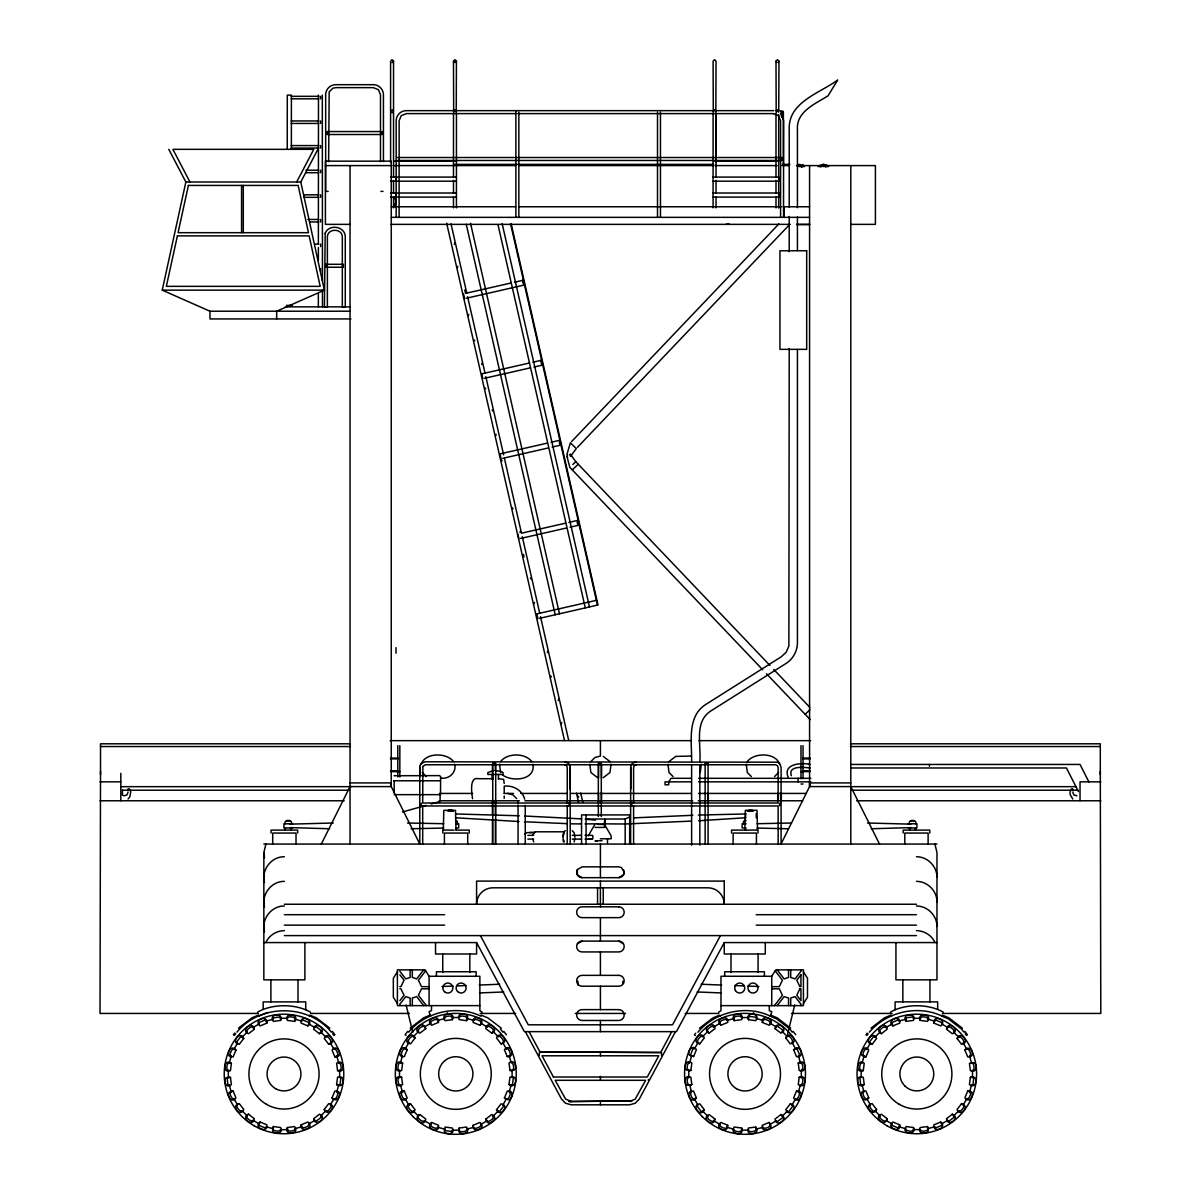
<?xml version="1.0" encoding="UTF-8"?>
<svg xmlns="http://www.w3.org/2000/svg" width="1194" height="1194" viewBox="0 0 1194 1194"><rect width="100%" height="100%" fill="white"/><g stroke="black" fill="none" stroke-linecap="round" stroke-linejoin="round"><path stroke-width="1.5" d="M287.261 148.981L287.291 95.117L291.396 95.117L291.366 148.981M318.35 306.858L318.35 293.858M318.38 260.426L318.38 247.427M318.38 243.71L318.485 95.117M322.455 306.858L322.455 290.142M322.47 280.859L322.305 95.117M781.01 844.054L809.577 786.592L809.577 782.906L850.785 782.906M396.02 653.252L396.05 647.626M622.85 983.169L622.925 981.199M452.153 810.786L448.944 809.98M604.642 820.323L604.462 824.502L597.403 824.203M748.444 1019.691C744.907 1011.139 761.563 1013.109 755.772 1020.646L748.444 1019.691L748.728 1016.288L756.384 1017.288M741.623 1128.017C745.414 1136.733 728.31 1134.464 734.28 1127.046L741.623 1128.017C743.952 1133.464 733.444 1131.987 733.997 1129.285L726.907 1127.27L727.713 1125.285L720.877 1122.45C713.519 1126.927 726.788 1134.121 726.907 1127.27M913.455 1127.524C916.902 1135.972 900.515 1134.016 906.216 1126.569L913.455 1127.524C915.858 1132.897 905.365 1131.464 905.918 1128.778L898.918 1126.778L899.709 1124.823L892.963 1122.017C885.351 1127.569 901.112 1134.121 899.709 1124.823M920.201 1020.407C916.455 1011.781 933.365 1014.034 927.454 1021.363L920.201 1020.407L920.47 1018.303L913.201 1018.303L912.903 1016.945L905.947 1017.855M228.338 1070.331L228.338 1077.6L230.442 1077.331L231.397 1084.585C225.233 1090.48 221.771 1075.958 228.338 1077.6M231.397 1063.361L230.442 1070.6C221.83 1074.421 224.039 1057.496 231.397 1063.361L229.293 1063.063L231.173 1056.048M304.888 942.573L304.888 979.856L263.844 979.856L263.844 852.635L265.889 844.054M294.605 1021.363C300.455 1014.004 283.53 1011.796 287.351 1020.407L294.605 1021.363C298.231 1016.751 287.799 1015.482 287.635 1018.198L280.366 1018.303L280.62 1020.407L273.381 1021.363C267.68 1013.915 284.068 1011.96 280.62 1020.407M336.604 1084.57L337.559 1077.316C346.23 1073.749 343.872 1090.077 336.604 1084.57L339.917 1085.152L340.932 1077.585M338.693 1084.853L336.812 1091.883M339.648 1077.6L339.648 1070.331L337.559 1070.585L336.604 1063.347C343.932 1057.421 346.17 1074.346 337.559 1070.585M402.602 1063.123L401.632 1070.451C392.916 1074.316 395.154 1057.197 402.602 1063.123L400.483 1062.824L402.378 1055.735M444.631 1129.255L444.78 1130.599L451.825 1131.524M499.495 764.19L500.599 772.548M466.958 1018.437C467.6 1016.034 459.078 1014.93 459.481 1017.452L452.123 1017.557L452.392 1019.691L445.063 1020.646C439.079 1013.228 456.183 1010.96 452.392 1019.691M509.002 1084.57L509.957 1077.242C518.733 1073.63 516.36 1090.152 509.002 1084.57L512.36 1085.167L513.375 1077.525M511.122 1084.868L509.211 1091.973M512.092 1077.525L512.092 1070.182L509.957 1070.436L509.002 1063.108C515.226 1057.153 518.733 1071.824 512.092 1070.182M589.791 764.19L590.896 772.548L597.567 777.667M667.939 764.19L669.028 772.548L673.058 776.563M801.025 166.817L800.01 165.309M801.831 166.817L801.846 165.578L800.487 165.742M688.744 1070.182C682.087 1071.824 685.595 1057.153 691.833 1063.108L690.863 1070.436L688.744 1070.182L688.744 1077.525M689.699 1062.824L691.61 1055.735L693.595 1056.541L696.415 1049.705C691.953 1042.332 684.759 1055.6 691.61 1055.735M746.235 764.19L747.34 772.548L751.369 776.563M825.741 166.817L825.755 165.578L824.397 165.742M799.189 1077.257L798.234 1084.585C805.637 1090.57 807.905 1073.466 799.189 1077.257L801.323 1077.525L801.323 1070.182M800.353 1084.868L798.443 1091.973L796.458 1091.167L793.637 1097.987C799.249 1105.689 805.875 1089.749 796.458 1091.167M863.277 1070.585L864.232 1063.347C856.889 1057.421 854.65 1074.346 863.277 1070.585L861.173 1070.331L861.173 1077.6M920.35 1018.183C920.35 1015.721 928.783 1016.855 927.738 1019.154L934.738 1021.139L933.947 1023.109L940.708 1025.9C948.14 1020.183 932.812 1014.049 933.947 1023.109M970.379 1077.331L969.438 1084.585C976.886 1090.286 978.841 1073.884 970.379 1077.331L972.617 1077.481M972.483 1077.6L972.483 1070.331C975.185 1070.869 973.991 1062.302 971.617 1062.929M273.098 1128.658L273.396 1126.569L280.635 1127.524C284.739 1134.987 269.829 1134.584 273.098 1128.658L266.083 1126.778L265.441 1128.031L258.964 1125.345M444.78 1129.166L445.078 1127.046L452.407 1128.017C456.556 1135.569 441.467 1135.166 444.78 1129.166L437.676 1127.27M466.526 1020.646C472.451 1013.213 455.332 1010.975 459.197 1019.676L466.526 1020.646L466.824 1018.527L473.914 1020.422M128.086 792.1L126.922 794.995L123.892 795.786L122.445 795.085L122.445 789.697M532.793 835.352L534.867 831.8L563.598 831.8M563.24 835.815L564.269 832.531M574.807 838.919L574.12 841.86M1073.257 790.577L1072.66 788.816L1071.361 788.906L1070.078 791.92L1070.122 794.547L1072.779 799.01M781.548 112.684L780.742 110.758M780.533 111.564L782.951 111.087L782.473 113.49M273.396 1126.569C269.665 1131.166 280.262 1132.449 280.351 1129.733L287.635 1129.614L287.366 1127.524L294.62 1126.569C300.53 1133.897 283.62 1136.136 287.366 1127.524M302.231 1019.915L301.948 1021.049L294.888 1019.258M437.646 1127.375C437.392 1129.912 429.422 1126.643 430.676 1124.479M473.958 1020.333C474.764 1017.691 484.779 1021.721 479.928 1025.243L473.093 1022.407C471.869 1013.005 487.212 1019.572 479.928 1025.243M350.036 311.216L209.965 311.216L162.25 290.142L185.861 182.01L168.787 149.34M236.487 1042.392L237.531 1042.929M503.823 1105.823L502.793 1105.241L506.375 1098.808L504.405 1097.973L507.241 1091.152C515.614 1089.092 511.316 1103.569 506.375 1098.808M869.381 1042.332L870.277 1043.019M787.607 1034.123L794.726 1004.975M390.602 162.503L390.587 61.178L392.065 59.7L393.542 61.178L393.542 176.727M393.542 61.178L392.065 62.655M390.781 111.997L390.781 110.52L392.796 109.967L393.348 111.997L392.065 112.729M453.675 111.997L453.481 61.178L454.959 59.7L456.436 61.178L456.242 111.997M456.436 61.178L455.705 62.461M310.44 1012.154C295.769 1003.602 272.217 1003.602 257.546 1012.154M567.643 454.765L566.941 456.406L569.851 467.347L762.682 669.759M713.296 111.997L713.087 61.178L714.564 59.7L716.042 61.178L715.848 111.997M482.137 1012.154L479.869 1010.646L479.869 976.274L429.094 976.274L425.034 969.871L397.408 969.871L397.408 1005.632L479.869 1005.632M776.19 111.997L775.996 61.178L777.473 59.7L778.951 61.178L778.742 111.997M778.951 61.178L778.204 62.461M577.374 869.56L577.374 874.978L582.06 877.68L618.761 877.68L623.447 874.978L624.178 872.262L621.462 867.575L618.761 866.844L582.06 866.844L577.374 869.56A5.418 5.418 0 0 0 582.06 877.68M943.275 1012.154C928.604 1003.602 905.052 1003.602 890.381 1012.154M227.084 1077.63L227.905 1084.928L229.188 1084.868M859.889 1077.585L860.725 1084.853L862.038 1085.003M566.941 454.347L570.374 442.855L576.314 448.526L570.493 456.406L570.493 454.347L569.777 454.765M454.332 244.412L454.75 243.039M457.421 267.68L457.839 266.307M465.272 292.426L464.72 290.008M468.361 315.709L468.779 314.335M481.675 364.454L482.107 363.08M495.704 435.75L496.137 434.377M519.972 532.524L520.39 531.151M523.479 554.434L524.032 556.852M534.002 603.821L534.419 602.448M547.315 652.581L547.747 651.208M558.255 700.594L558.688 699.221M561.344 723.877L561.777 722.504M756.429 1017.303L756.056 1018.422L763.145 1020.422L762.339 1022.407L769.175 1025.243C776.861 1019.631 760.936 1013.005 762.339 1022.407M727.713 1125.285C728.653 1131.196 718.728 1126.972 720.027 1124.539M265.889 942.573C268.919 935.335 276.635 930.768 284.366 930.604M235.934 1050.108L233.128 1056.854C223.83 1058.317 230.338 1042.541 235.934 1050.108L233.979 1049.272L237.606 1042.989M258.74 1125.106L259.158 1124.032M309.365 1016.213L309.813 1015.124L316.395 1017.855L329.813 1028.153M307.858 1025.9C315.112 1020.318 299.858 1013.781 301.097 1023.094L307.858 1025.9L309.246 1022.81M421.183 764.19C425.258 752.28 446.735 752.459 453.496 761.548M332.066 1097.823L334.857 1091.062C344.156 1089.853 337.663 1105.032 332.066 1097.823C335.544 1102.614 339.529 1092.719 336.917 1091.913M334.007 1098.644L330.38 1104.943C332.962 1106.345 326.35 1115.002 324.246 1109.45L328.693 1103.644C337.992 1104.883 327.783 1117.853 324.246 1109.45M407.184 1049.72L404.348 1056.556C394.945 1058.018 401.527 1042.078 407.184 1049.72L405.214 1048.884L408.885 1042.526M700.236 772.548L701.326 764.19M763.07 1020.273C763.712 1017.87 771.652 1021.183 770.026 1023.168M864.008 1056.048C857.247 1055.929 864.352 1042.81 868.769 1050.093L865.978 1056.839L864.008 1056.048L862.128 1063.063C859.665 1061.854 858.59 1070.436 861.053 1070.451M934.663 1020.989L935.454 1019.93L941.947 1022.616M898.992 1126.927L898.201 1128.002L891.724 1125.315M967.692 1091.077L964.886 1097.838C970.438 1105.45 976.99 1089.689 967.692 1091.077L969.647 1091.883L971.528 1084.853L972.931 1084.928L973.737 1077.63M966.841 1098.644L963.215 1104.943L961.528 1103.659L957.081 1109.465C959.454 1117.644 969.722 1106.808 963.215 1104.943M260.143 1122.032C252.576 1127.614 268.351 1134.136 266.889 1124.823L260.143 1122.032L259.307 1123.972L253.024 1120.345M431.676 1122.464C424.019 1128.121 439.974 1134.703 438.497 1125.285L431.676 1122.464L430.84 1124.435L424.467 1120.763M321.305 844.054L350.036 786.592L391.244 786.592L419.81 844.054L419.736 767.175M693.102 1048.451L690.386 1055.377L693.595 1056.541M252.949 1120.435C251.516 1122.748 242.979 1116.33 248.516 1114.211L254.307 1118.674C253.068 1127.972 240.098 1117.763 248.516 1114.211M315.037 1027.497L315.604 1026.467M424.407 1120.853C422.945 1123.181 414.318 1116.703 419.915 1114.554L425.78 1119.062C424.527 1128.464 411.408 1118.136 419.915 1114.554M487.197 1026.855C488.644 1024.512 497.286 1030.989 491.689 1033.138L485.824 1028.631C486.839 1019.169 500.54 1029.661 491.689 1033.138M296.679 182.01L313.753 149.34L172.891 149.34L189.965 182.01M276.68 318.932L276.68 311.216L324.395 290.142L300.784 182.01L317.858 149.34M720.43 935.603L672.565 1024.81L528.255 1024.81L480.391 935.603M660.685 1052.511L540.136 1051.929L660.685 1052.511L671.744 1031.646M675.476 1031.646L639.327 1099.017L635.283 1103.226L629.656 1104.808L571.165 1104.808L565.538 1103.226L561.493 1099.017L525.345 1031.646M936.977 942.573L724.251 942.573L676.446 1031.646L524.375 1031.646L476.585 942.573L263.844 942.573M321.693 1116.793L320.843 1115.972M954.454 1116.838L952.319 1114.211L946.514 1118.674C947.514 1128.031 961.066 1117.659 952.319 1114.211M588.314 835.77L594.702 824.77M397.408 971.841L393.333 978.244L393.333 997.259L397.408 1003.661M771.727 1005.632L771.727 976.274L775.801 969.871L803.428 969.871L803.428 1005.632L720.967 1005.632M803.428 1003.661L807.487 997.259L807.487 978.244L803.428 971.841M942.185 1022.87L941.559 1023.84L947.797 1027.571L946.529 1029.273L952.334 1033.72C961.11 1030.332 947.588 1019.93 946.529 1029.273M236.576 1042.049L240.845 1036.482L242.069 1037.004M503.749 1106.122L499.435 1111.763L498.211 1111.226L496.51 1109.733L501.017 1103.868C510.42 1105.122 500.092 1118.241 496.51 1109.733M869.456 1041.989L873.739 1036.422L874.814 1037.108M420.109 765.279L421.348 763.429L425.109 761.802L777.622 762.19L779.473 763.429L781.1 767.175L781.1 844.054M631.014 765.279L632.253 763.429L636.014 761.802M775.07 1028.646C776.324 1019.497 789.682 1029.497 780.936 1033.153L775.07 1028.646L776.309 1026.765M714.997 1119.047C713.922 1128.509 700.236 1117.987 709.132 1114.554L714.997 1119.047L713.699 1120.763L720.057 1124.435M887.127 1118.659C885.888 1127.703 872.665 1117.808 881.336 1114.211L887.127 1118.659C886.515 1124.554 878.112 1117.972 879.978 1115.972M801.995 166.608L803.562 166.608M826.158 166.578L827.726 166.578M234.711 1033.094L233.442 1034.735L234.367 1035.452L235.636 1033.795M236.905 1032.153C259.949 1003.617 308.336 1003.721 331.41 1032.153M243.74 1038.481L239.293 1044.272C229.92 1043.272 240.292 1029.721 243.74 1038.481L242.069 1037.168L247.203 1032.034M500.599 761.548C507.435 752.772 524.957 752.772 531.793 761.548M320.947 1032.034L321.47 1030.81L315.903 1026.541M590.896 761.548L594.91 757.518L600.418 756.041L600.418 740.653M325.917 1110.748L320.783 1115.883M407.661 1031.437L405.139 1034.735L406.064 1035.452M408.587 1032.153C425.631 1011.736 457.003 1004.452 481.048 1016.213L481.331 1015.184L487.913 1017.915L501.331 1028.213M415.079 1037.959L410.587 1043.825C401.109 1042.81 411.602 1029.109 415.079 1037.959L413.393 1036.646L418.587 1031.452M669.028 761.548L675.714 756.414L690.714 756.041M747.34 761.548C754.101 752.459 775.563 752.28 779.637 764.19M498.197 1111.062L493.003 1116.256M778.548 772.548L774.518 776.563M695.714 1033.153L694.445 1034.795L695.371 1035.511M697.908 1032.213C714.997 1011.781 746.399 1004.423 770.503 1016.213L771.727 1011.646L769.324 1010.646L769.324 1005.632M702.624 1036.646L707.818 1031.452L709.132 1033.138L715.012 1028.631C714.818 1020.019 701.953 1027.915 707.818 1031.452M699.818 1043.81L704.326 1037.944C700.893 1029.064 690.371 1042.735 699.818 1043.81L698.117 1042.526L694.445 1048.884L693.356 1048.213M713.743 1120.927C712.49 1123.091 705.684 1117.823 707.758 1116.33M790.234 1103.883L785.727 1109.748C789.368 1118.509 799.368 1105.137 790.234 1103.883L793.025 1105.838L788.607 1111.823M787.428 1111.062L782.234 1116.256L780.921 1114.554L775.055 1119.062C776.07 1128.539 789.771 1118.047 780.921 1114.554M791.935 1105.181L795.607 1098.808C797.696 1100.644 800.995 1092.54 798.607 1091.883M867.232 1033.094L865.963 1034.735L866.889 1035.452L868.157 1033.795M869.411 1032.153C886.545 1011.721 918.067 1004.467 942.2 1016.213M874.904 1037.168L880.038 1032.034L881.351 1033.706L887.142 1029.258C886.963 1020.736 874.247 1028.541 880.038 1032.034M872.127 1044.257L876.59 1038.467C873.187 1029.676 862.784 1043.198 872.127 1044.257L870.441 1042.989L866.814 1049.272C864.307 1047.75 860.113 1057.809 865.978 1056.839M947.767 1027.407C949.006 1025.273 955.737 1030.482 953.678 1031.959M958.752 1110.748L953.618 1115.883M399.871 1000.662L404.035 995.274L400.915 988.826L399.871 988.826M423.661 969.871L416.691 978.901L412.303 977.453L412.303 969.871M425.646 970.841L418.407 980.214L421.512 986.662L429.094 986.662M774.428 1005.632L782.428 995.274L779.309 988.826L771.727 988.826M777.175 1005.632L784.145 996.602L788.533 998.05L788.533 1005.632M524.584 834.397L526.867 832.621L535.106 832.487M319.485 1033.706C328.231 1030.273 314.679 1019.885 313.679 1029.258L319.485 1033.706L320.783 1032.034L325.917 1037.168C327.44 1034.885 332.663 1041.795 330.544 1043.019M752.757 1013.825L753.578 1012.781M128.042 799.01L129.758 797.01L130.758 791.92L129.474 788.906L128.161 788.816L127.564 790.577M241.979 1110.823C239.994 1112.674 233.412 1104.271 239.307 1103.659L243.755 1109.465C240.143 1118.121 230.263 1104.898 239.307 1103.659M413.318 1111.121C411.826 1113.196 406.557 1106.39 408.721 1105.137M498.286 1036.571C500.301 1034.691 506.957 1043.198 501.002 1043.81L496.495 1037.944C500.137 1029.183 510.137 1042.556 501.002 1043.81M258.665 1022.84L259.277 1023.84L253.024 1027.571L254.292 1029.273L248.501 1033.72C239.71 1030.332 253.232 1019.93 254.292 1029.273M891.575 1022.81L891.978 1023.9M942.081 1125.106L940.693 1122.032L933.932 1124.823C932.723 1134.136 947.902 1127.629 940.693 1122.032M571.508 441.676L778.846 223.95M577.448 447.332L789.906 224.233M454.227 109.967L453.481 111.251L454.227 111.251M782.637 160.28L782.637 157.712M577.374 943.797L582.06 941.096L618.761 941.096L623.447 943.797M572.822 464.511L575.792 461.675L570.493 454.347M572.284 469.899L578.224 464.242M805.144 714.325L809.89 709.788M747.295 811.233L753.339 810.965M782.294 1031.362L782.995 1030.258L777.01 1025.855M321.544 1117.062L315.977 1121.33L314.932 1120.509L313.694 1118.659L319.499 1114.211C328.156 1117.808 314.932 1127.703 313.694 1118.659M954.304 1117.106L948.737 1121.375M785.742 1037.959C789.324 1029.452 799.637 1042.571 790.234 1043.825L785.742 1037.959C787.876 1032.362 794.368 1040.989 792.025 1042.452L795.607 1048.884L793.637 1049.72L796.473 1056.556C804.846 1058.6 800.547 1044.138 795.607 1048.884M704.311 1109.733C700.833 1118.584 690.341 1104.883 699.818 1103.868L704.311 1109.733L702.624 1111.062L707.818 1116.256M876.575 1109.45C873.038 1117.853 862.829 1104.883 872.127 1103.644L876.575 1109.45C874.456 1114.972 868.053 1106.45 870.366 1105.002M957.081 1038.481C960.528 1029.721 970.901 1043.272 961.528 1044.272L957.081 1038.481L958.752 1037.168L953.618 1032.034M447.526 810.95L453.511 811.219M799.517 166.563L799.249 165.593L798.995 166.563M819.218 166.518L820.487 166.518M823.681 166.548L823.412 165.563L823.159 166.548M238.501 1028.153L251.919 1017.855L258.501 1015.124L258.949 1016.213M410.184 1028.153L423.601 1017.855L430.183 1015.124L430.631 1016.213M424.467 1026.944C422.572 1020.363 411.617 1030.735 419.9 1033.153L425.765 1028.646L424.467 1026.944L430.84 1023.258M314.962 1120.345L308.679 1123.972C310.485 1126.046 302.47 1129.3 301.828 1126.927M485.839 1119.047L491.704 1114.554C500.584 1117.987 486.913 1128.509 485.839 1119.047L487.122 1120.763L480.764 1124.435M699.505 1028.213L712.922 1017.915L719.504 1015.184L719.952 1016.273M713.699 1026.944L720.057 1023.258L720.892 1025.243L727.728 1022.407C729.206 1012.99 713.251 1019.586 720.892 1025.243M701.714 1111.927L702.624 1111.226M871.008 1028.153L884.441 1017.855L891.008 1015.124L891.47 1016.213M885.858 1027.571L892.142 1023.945L892.978 1025.9L899.724 1023.094C901.186 1013.796 885.411 1020.303 892.978 1025.9M776.354 1120.763L769.996 1124.435L769.16 1122.464L762.324 1125.285C760.279 1133.658 774.742 1129.36 769.996 1124.435M958.767 1037.004C960.498 1035.273 965.662 1042.034 963.304 1042.929M947.797 1120.345L941.514 1123.972M328.693 1044.257C338.036 1043.198 327.634 1029.676 324.246 1038.467L328.693 1044.257L330.38 1042.989L334.007 1049.272M410.602 1103.883C401.139 1104.957 411.661 1118.644 415.094 1109.748L410.602 1103.883L408.885 1105.181L405.214 1098.808M334.111 1049.242C336.066 1047.631 339.35 1055.481 336.962 1056.123M405.109 1098.853C403.139 1100.48 399.826 1092.54 402.229 1091.883M506.48 1048.839C508.913 1047.556 513.151 1057.481 507.241 1056.541L504.405 1049.705C510.196 1042.183 516.39 1057.69 507.241 1056.541M905.679 1018.019L905.783 1019.169M788.339 1111.972L787.518 1111.121M696.997 1105.823L698.027 1105.241L694.445 1098.808L696.415 1097.973L693.58 1091.152C684.177 1089.674 690.759 1105.629 696.415 1097.973M258.889 1022.616L265.367 1019.93L266.158 1020.989L266.874 1023.109L260.128 1025.9C252.695 1020.183 268.023 1014.049 266.874 1023.109M891.799 1022.586L898.276 1019.9L898.873 1021.049L905.933 1019.258L906.231 1021.363L913.47 1020.407C917.29 1011.796 900.366 1014.004 906.231 1021.363M941.872 1125.345L935.38 1128.031M793.637 1049.72L796.756 1048.317M964.901 1050.108C970.498 1042.899 976.99 1058.063 967.692 1056.854L964.901 1050.108C968.379 1045.317 972.364 1055.212 969.752 1056.003M868.769 1097.823C863.172 1105.375 856.665 1089.615 865.963 1091.062L868.769 1097.823L866.814 1098.644L870.441 1104.943M586.06 819.024L625.178 819.024L629.671 816.89M603.268 777.667L609.94 772.548L611.044 764.19M258.62 1016.198L267.531 1012.512M266.083 1021.139L273.098 1019.258L272.725 1018.049M438.482 1022.407L431.661 1025.243C423.96 1019.631 439.899 1013.005 438.482 1022.407L437.676 1020.422L444.78 1018.527C443.541 1016.034 452.227 1014.96 452.242 1017.437M301.112 1124.823L307.873 1122.017C315.485 1127.569 299.724 1134.121 301.112 1124.823L301.903 1126.778L294.888 1128.658C296.112 1131.121 287.515 1132.196 287.515 1129.748M473.108 1125.285L479.943 1122.45C487.465 1128.24 471.958 1134.449 473.108 1125.285C472.167 1131.196 482.092 1126.972 480.809 1124.539M726.907 1020.422L734.011 1018.527L734.295 1020.646L741.638 1019.676C745.25 1010.915 728.728 1013.288 734.295 1020.646M473.914 1127.27L466.824 1129.166C467.66 1132.031 456.735 1133.494 459.212 1128.017L466.541 1127.046C472.302 1134.584 455.72 1136.554 459.212 1128.017M694.386 1098.973C692.236 1100.226 688.968 1092.256 691.505 1092.003L689.699 1084.868L691.819 1084.57L690.863 1077.242C683.296 1073.093 683.714 1088.182 689.699 1084.868M763.145 1127.27L756.041 1129.166L755.757 1127.046L748.414 1128.017C744.563 1136.733 761.682 1134.494 755.757 1127.046M866.769 1098.808C864.62 1100.032 861.396 1092.167 863.904 1091.913L862.128 1084.853L864.232 1084.57L863.277 1077.316C854.665 1073.51 856.874 1090.42 864.232 1084.57M934.738 1126.778L927.723 1128.658L927.439 1126.569L920.186 1127.524C916.082 1134.987 931.007 1134.584 927.723 1128.658M231.173 1091.883L233.143 1091.077L235.934 1097.838C231.517 1105.122 224.412 1092.003 231.173 1091.883L229.293 1084.853M334.857 1056.839C344.156 1058.242 337.603 1042.481 332.051 1050.093L334.857 1056.839L336.812 1056.048L338.693 1063.063M404.363 1091.167C394.96 1089.749 401.572 1105.689 407.184 1097.987L404.363 1091.167L402.378 1091.973L400.483 1084.868M233.143 1091.077C227.293 1090.152 231.472 1099.972 233.875 1098.689L237.606 1104.943M338.798 1063.048C341.111 1062.003 342.245 1070.436 339.783 1070.451M400.363 1084.883C398.035 1085.943 396.886 1077.406 399.378 1077.406M565.389 830.681L564.046 831.561L562.792 835.531L563.478 841.86M454.227 110.923L454.227 111.699M455.705 111.699L455.705 110.923M776.727 110.923L776.727 111.699M778.204 111.699L778.204 110.923M452.123 1131.434L452.108 1130.24L459.466 1130.136M402.512 811.965L425.87 805.443M431.198 803.95L440.093 801.458L440.093 794.652M394.05 775.742L439.571 775.607L440.631 776.667L440.496 794.652L394.184 794.652M776.951 1121.897L782.936 1117.48L782.398 1116.256M948.394 1121.464L947.872 1120.435M465.6 293.351L510.868 283.038M514.569 282.202L523.032 280.277L524.121 285.067L466.257 298.261M529.091 363.08L481.749 373.871L482.854 378.662M532.793 362.245L541.255 360.304L542.36 365.11L533.897 367.036M484.495 378.289L530.196 367.886M547.33 443.123L499.987 453.899L501.077 458.705M551.031 442.273L559.493 440.347L560.583 445.153L552.121 447.078M502.719 458.332L548.419 447.929M522.077 533.061L565.165 523.256M568.866 522.405L577.329 520.48L578.418 525.285L569.956 527.211M520.554 538.464L566.254 528.047M596.358 600.328L536.852 613.895L537.957 618.701M539.598 618.328L598 604.985L511.122 223.621M273.023 1017.87L279.993 1016.945L280.486 1018.183M636.298 764.757L634.387 765.548L633.596 767.473L633.596 803.01M798.234 1063.123C805.666 1057.197 807.905 1074.316 799.189 1070.451L798.234 1063.123L800.353 1062.824L798.443 1055.735L799.711 1055.093L796.98 1048.526M691.819 1084.57C687.177 1088.346 685.878 1077.63 688.625 1077.54M971.528 1063.063C977.453 1059.794 977.856 1074.704 970.394 1070.6L969.438 1063.361L971.528 1063.063L969.647 1056.048M802.338 165.384L803.234 165.384L802.338 165.384A1.925 1.925 0 0 1 800.473 164.891A1.731 1.731 0 0 0 797.577 166.563M629.432 1101.525L635.238 1099.077L645.641 1080.301L555.18 1080.301L565.598 1099.077L571.389 1101.525M284.366 856.74C271.366 856.501 260.949 870.068 264.546 882.575M284.366 881.366C271.366 881.112 260.949 894.694 264.546 907.201M284.366 905.992C271.366 905.739 260.949 919.32 264.546 931.813M800.443 1062.69C802.846 1062.048 803.95 1070.57 801.428 1070.167M401.632 1077.257C392.916 1073.466 395.184 1090.57 402.602 1084.585L401.632 1077.257L399.512 1077.525L399.512 1070.182C396.781 1070.719 397.99 1062.048 400.378 1062.69M745.937 817.726L698.565 820.785M228.218 1077.481L230.442 1077.331M509.957 1070.436C515.435 1072.884 513.913 1062.197 511.226 1062.809L509.211 1055.735M228.233 1070.317C225.741 1070.719 226.83 1062.287 229.203 1062.929M290.023 824.144L333.275 823.009M443.795 828.054L411.184 828.755M757.041 823.711L791.503 823.009M910.798 827.606L871.262 828.755M634.178 817.845L692.818 815.293M698.311 815.054L745.16 813.98M603.134 824.173L605.015 824.099L604.836 819.92M691.236 821.114L625.268 823.994L604.149 823.86M441.974 986.498L453.153 986.065M456.869 985.916L466.182 985.557M479.212 985.05L499.704 984.244M479.525 992.93L503.734 991.975M455.615 813.965L519.256 815.786M581.538 823.935L570.851 823.815M585.015 823.905L597.239 823.83M291.261 96.326L318.783 96.326M291.261 98.818L318.783 98.818M773.757 110.654L406.02 110.654C400.721 110.758 396.274 115.206 396.169 120.504L396.169 217.353M455.705 111.251L455.705 109.967M713.311 111.251L714.564 109.773L715.863 111.251M776.742 111.251L776.19 110.52L777.473 109.773L778.742 110.52L778.219 111.251M515.883 113.609L406.303 113.609L401.184 115.669L399.124 120.788L399.124 217.353M517.748 113.609L773.473 113.609M291.261 120.952L318.783 120.952M291.261 123.445L318.783 123.445M327.141 131.549L381.961 131.549M327.141 134.504L381.961 134.504M291.261 145.578L318.783 145.578M291.261 148.071L318.783 148.071M397.647 157.518L782.13 157.518M397.647 160.474L782.13 160.474M394.244 161.16L456.451 161.16M714.922 161.16L777.13 161.16M454.75 164.384L713.594 164.384M782.503 164.384L789.95 164.384M325.41 165.593L391.274 165.593M393.11 165.593L515.808 165.593M519.435 165.593L713.027 165.593M714.922 165.593L777.13 165.593M781.906 165.593L789.353 165.593M796.562 165.593L875.411 165.593L875.411 224.368L850.785 224.368M305.933 170.205L318.783 170.205M305.933 172.697L318.783 172.697M390.587 177.085L456.451 177.085M713.087 177.085L778.951 177.085L778.951 181.19L713.087 181.19M390.587 181.19L456.451 181.19M185.861 182.01L300.784 182.01M328.186 191.383L325.663 191.383L325.663 94.535C325.768 89.237 330.216 84.789 335.499 84.684L373.588 84.684C378.886 84.789 383.334 89.237 383.438 94.535L383.438 161.593M380.916 191.383L383.005 191.383M390.587 193.01L456.451 193.01M713.087 193.01L778.951 193.01L778.951 197.114L713.087 197.114M304.097 194.831L318.783 194.831M304.097 197.323L318.783 197.323M390.587 197.114L456.451 197.114M391.244 206.771L515.659 206.771M519.375 206.771L781.219 206.771M783.07 206.771L809.577 206.771M391.244 217.353L809.577 217.353M307.768 219.457L318.783 219.457M309.604 221.95L318.783 221.95M350.036 224.368L325.41 224.368L325.41 161.16L391.274 161.16L391.244 786.592M390.99 224.368L789.831 224.368M796.562 224.368L809.831 224.368M796.652 224.562L808.935 224.562M315.112 244.083L318.783 244.083M325.887 264.292L343.379 264.292M325.887 267.247L343.379 267.247M162.25 290.142L324.395 290.142M286.5 305.395L292.53 305.395M285.232 306.858L350.036 306.858M350.932 318.932L209.965 318.932L209.965 311.216M390.199 740.653L691.58 740.653M699.012 740.653L810.636 740.653M350.439 743.802L100.52 743.802L100.52 774.667M850.397 743.802L1100.301 743.802L1100.301 774.667M100.52 746.534L350.439 746.534M850.397 746.534L1100.301 746.534M390.557 758.1L397.99 758.1M802.846 758.1L810.278 758.1M390.557 758.877L397.99 758.877M802.846 758.877L810.278 758.877M492.943 763.369L495.495 763.369M598.537 763.369L601.089 763.369M705.326 763.369L707.878 763.369M810.323 764.444C801.771 762.354 782.1 763.638 788.294 777.503M851.262 764.444L1080.033 764.444L1088.853 781.846M810.323 767.981C805.01 767.444 787.592 765.011 791.353 775.742M851.262 767.981L1066.466 767.981L1078.436 791.577M493.674 770.563L487.809 772.548L487.809 774.458L493.913 774.458M494.913 770.563L501.301 771.563L503.047 772.548L503.047 774.458L494.644 774.458M390.587 770.846L397.99 770.846M802.831 770.846L810.233 770.846M100.52 771.264L100.027 1013.437L258.441 1013.437M1100.301 771.264L1100.793 1013.437L942.394 1013.437M390.587 771.637L399.841 771.637M800.98 771.637L810.233 771.637M440.496 778.04C448.481 779.757 456.989 772.503 454.586 764.19M691.311 778.309L671.058 778.309L668.715 781.846L668.715 784.801L665.058 784.801L665.058 781.846L691.102 781.846M698.669 778.309L810.845 778.324M493.376 778.712L478.51 778.712C469.257 776.279 471.645 792.786 472.54 798.711M498.465 778.712L503.614 779.369L504.211 783.473M393.781 780.772L440.093 780.772M100.027 781.846L120.803 781.846M698.55 781.846L810.845 781.846M1100.793 781.846L1080.033 781.846L1080.033 800.771M350.036 782.906L391.244 782.906M800.98 784.01L803.04 784.01M809.577 786.592L850.785 786.592L879.515 844.054M120.803 786.667L351.215 786.667M851.486 786.667L1076.316 786.667M122.654 790.219L349.349 790.219M851.486 790.219L1078.167 790.219M439.377 793.428L472.69 793.428M504.166 793.428L513.42 793.428M520.823 793.428L567.09 793.428M570.792 793.428L598.567 793.428M600.418 793.428L691.117 793.428M698.52 793.428L805.875 793.428M100.027 800.771L344.171 800.771M439.213 800.771L519.345 800.771M524.942 800.771L692.669 800.771M698.251 800.771L802.622 800.771M856.665 800.771L1100.793 800.771M745.937 813.547L745.325 817.726M756.25 813.547L756.25 817.726M595.612 820.099L585.224 819.218M744.847 820.293L745.772 820.293M455.63 820.95L457.377 821.323L457.377 823.785M745.772 820.95L743.459 821.323L743.459 823.785M407.467 823.009L443.795 823.711M867.545 823.009L910.798 824.144M292.62 823.785L283.918 823.785L283.918 827.964L292.62 827.964M455.854 823.785L458.69 823.785L458.69 827.964L456.138 827.964M746.175 823.785L742.146 823.785L742.146 827.964L746.175 827.964M908.216 823.785L916.902 823.785L916.902 827.964L908.216 827.964M597.642 824.293L604.701 824.293L604.612 827.412L604.776 819.308M595.119 827.412L604.761 827.412M329.574 828.755L290.023 827.606M787.786 828.755L757.041 828.054M454.078 830.099L442.84 830.099L442.84 833.054M456.138 830.099L469.272 830.099L469.272 833.054M746.146 830.099L731.549 830.099L731.549 833.054M746.757 830.099L757.981 830.099L757.981 833.054M527.867 835.352L533.599 835.352M572.254 835.352L581.374 835.352M585.015 835.352L592.314 835.352M592.836 835.651L592.836 838.8M588.314 838.8L592.03 838.8M600.313 838.8L611.104 838.8L611.104 835.77L604.776 824.875M527.867 839.098L533.599 839.098M572.254 839.098L581.374 839.098M585.015 839.098L592.314 839.098M595.269 840.74L602.089 840.74M595.373 840.979L597.149 840.979M263.844 844.054L936.977 844.054M284.366 904.246L916.455 904.246M284.366 914.694L444.631 914.694M756.19 914.694L916.455 914.694M284.366 925.141L444.631 925.141M756.19 925.141L916.455 925.141M284.366 935.603L916.455 935.603M771.727 976.274L720.967 976.274L720.967 1010.646L718.684 1012.154M399.871 986.662L400.915 986.662L404.035 980.214L399.871 974.841M771.727 986.662L779.309 986.662L782.428 980.214L775.175 970.841M429.094 988.826L421.512 988.826L418.407 995.274L426.392 1005.632M310.619 1013.437L409.393 1013.437M480.212 1013.437L515.614 1013.437M575.254 1013.437L625.566 1013.437M685.207 1013.437L718.758 1013.437M791.443 1013.437L892.067 1013.437M553.538 1077.018L647.282 1077.018L658.789 1055.794L542.031 1055.794L553.419 1077.018M1076.928 795.786L1073.913 794.995L1072.749 792.1M935.021 1128.017L934.783 1126.882M701.132 984.244L721.609 985.05M734.638 985.557L743.952 985.916M747.683 986.065L758.847 986.498M697.102 991.975L721.295 992.93M524.808 816.039L581.747 818.89M519.002 821.532L455.451 817.771M524.554 821.77L567.15 823.651M690.863 1070.436C685.386 1072.884 686.908 1062.197 689.595 1062.809M507.45 793.368L512.853 794.786L516.644 798.577M916.455 856.74C927.439 856.665 937.051 866.277 936.977 877.262M916.455 881.366C927.439 881.291 937.051 890.903 936.977 901.888M916.455 905.992C927.439 905.918 937.051 915.529 936.977 926.514M916.455 930.604C924.186 930.768 931.917 935.335 934.932 942.573M748.698 1017.557L741.355 1017.557C741.892 1014.84 733.235 1016.034 733.862 1018.437M801.443 1077.406C803.935 1077.406 802.786 1085.943 800.458 1084.883M913.201 1129.614L920.47 1129.614C920.395 1132.554 931.201 1131.166 927.439 1126.569M741.355 1130.136L748.698 1130.136C748.16 1132.867 756.832 1131.658 756.19 1129.255M773.384 113.609L778.518 115.669L780.577 120.788L780.577 217.353M564.822 761.802L568.568 763.429L569.807 765.279M564.523 764.757L566.434 765.548L567.24 767.473L567.24 803.01M402.274 1055.69C399.736 1055.436 403.005 1047.481 405.169 1048.72M509.316 1092.003C511.957 1092.809 507.928 1102.823 504.405 1097.973M231.069 1056.003C228.561 1055.765 231.785 1047.884 233.934 1049.123M798.458 165.593L802.249 166.608M572.21 830.681L574.12 832.591L574.896 837.233M302.545 1019.9L309.037 1022.586M603.268 756.414L609.94 761.548M969.797 1091.794C972.185 1092.435 968.901 1100.286 966.946 1098.689M769.996 1023.258L776.354 1026.944M480.764 1023.258L487.122 1026.944M308.679 1023.945L314.962 1027.571M408.796 1042.452C406.408 1041.556 411.632 1034.705 413.393 1036.467M961.528 1103.659C967.424 1104.271 960.827 1112.674 958.842 1110.823M962.334 1028.153L948.902 1017.855L942.335 1015.124L941.887 1016.213L948.32 1018.87L961.498 1028.989L963.931 1032.153M502.346 774.816C511.838 782.174 535.822 780.413 532.897 764.19M790.637 1028.153L777.219 1017.855L770.637 1015.124L770.19 1016.213L776.622 1018.87L789.801 1028.989L792.234 1032.153M782.234 1031.452L787.428 1036.646M880.038 1115.883L874.904 1110.748M885.858 1120.345L892.142 1123.972L891.5 1125.076M426.318 776.563L422.288 772.548M697.953 1042.556C695.789 1041.317 701.042 1034.497 702.535 1036.571M493.003 1031.452L498.197 1036.646M418.587 1116.256L413.393 1111.062M247.203 1115.883L242.069 1110.748M418.527 1031.362C416.646 1029.347 425.139 1022.691 425.765 1028.646M493.062 1116.33C495.152 1117.823 488.331 1123.091 487.092 1120.927M247.143 1031.959C245.083 1030.482 251.83 1025.273 253.053 1027.407M776.727 62.461L775.996 61.178M454.227 62.461L453.481 61.178M575.792 461.675L769.921 665.446M773.772 669.491L809.801 707.311M766.548 673.804L810.219 719.639M473.824 339.708L474.809 340.768M484.764 387.737L485.749 388.781M492.062 410.049L493.047 411.109M501.181 459.765L502.152 460.824M512.122 507.778L513.092 508.838M530.36 578.12L531.33 579.18M550.404 675.849L551.389 676.908M577.762 795.905L578.732 796.95M701.385 1111.763L697.072 1106.122M881.351 1033.706C875.814 1031.586 884.351 1025.183 885.784 1027.497M709.132 1033.138C703.55 1030.989 712.176 1024.512 713.639 1026.855M447.243 1012.781L448.078 1013.825M777.175 969.871L784.145 978.901L788.533 977.453L788.533 969.871M399.871 971.289L405.751 978.901L410.139 977.453L410.139 969.871M423.661 1005.632L416.691 996.602L412.303 998.05L412.303 1005.632M964.856 1031.437L967.379 1034.735L966.453 1035.452L965.185 1033.795M963.215 1042.989L966.841 1049.272M793.159 1031.437L795.697 1034.735M503.853 1031.497L506.375 1034.795M500.495 1029.049L502.928 1032.213M502.704 1042.526L506.375 1048.884M332.335 1031.437L334.857 1034.735L333.932 1035.452L332.678 1033.795M780.637 113.534L783.607 120.504L783.533 217.353M430.795 1023.168C429.168 1021.183 437.108 1017.87 437.765 1020.273M529.076 1031.646L540.27 1052.511M564.269 841.919L563.464 839.934M533.748 841.919L532.793 839.098M769.16 1122.464C774.01 1125.987 763.996 1130.002 763.19 1127.375M804.278 166.19L804.457 166.608A1.731 1.731 0 0 0 801.114 166.608M822.159 166.264L821.084 165.384L820.606 166.817M934.932 844.054L936.977 852.635L936.977 979.856L895.933 979.856L895.933 942.573M719.907 1023.213C718.654 1021.049 726.609 1017.781 726.862 1020.333M524.688 799.189C522.39 790.294 513.077 785.055 504.211 786.159L504.211 793.368M430.318 1016.213L429.094 1011.646L431.497 1010.646L431.497 1005.632M406.094 1004.975L412.781 1032.332M510.569 223.756L597.463 605.134M522.509 280.381L523.241 283.59M540.748 360.424L541.837 365.23M559.344 442.064L560.076 445.272M577.18 522.196L577.911 525.405M502.167 223.756L589.463 606.925M497.988 224.711L585.284 607.88M470.54 223.323L559.493 613.761M466.257 224.293L555.21 614.731M451.019 223.905L466.764 293.008M467.6 296.649L485.003 373.021M485.824 376.662L503.644 454.854M504.465 458.496L521.45 533.046M522.285 536.688L539.688 613.059M540.509 616.701L568.687 740.355M580.702 793.1L582.776 802.189M463.526 293.828L464.615 298.634M517.823 534.031L518.912 538.837M446.66 223.218L564.508 740.504M576.493 793.144L578.568 802.219M517.674 801.07L518.047 803.98M263.844 852.635L264.546 857.949M751.936 810.651L748.668 810.801M577.911 981.199L578.06 985.14M937.663 1009.258L937.663 1001.885L895.112 1001.885L895.112 1009.631M929.753 833.054L929.753 830.099L903.157 830.099L903.157 833.054M929.932 979.632L929.932 1001.885M929.425 764.444L929.425 766.22M928.111 844.054L928.111 833.054L904.798 833.054L904.798 844.054M915.589 823.785C917.768 819.248 907.35 819.248 909.529 823.785M915.485 827.964L915.485 830.099M914.201 820.95L910.918 820.95M909.619 827.964L909.619 830.099M902.843 979.632L902.843 1001.885M850.785 165.593L850.785 844.054M809.741 782.906L809.741 786.592M809.577 165.593L809.577 786.831M803.04 745.653L803.04 778.697M800.98 745.653L800.98 778.697M800.95 969.871L800.95 971.289L795.085 978.901L790.697 977.453L790.697 969.871M800.95 1005.632L800.95 1004.199L795.085 996.602L790.697 998.05L790.697 1005.632M798.07 778.309L798.07 781.846M797.428 207.696L797.428 129.385C796.249 111.475 815.592 103.699 827.994 95.848L837.695 80.013C820.174 93.057 788.309 101.893 789.219 129.086L789.219 207.159M797.428 217.024L797.428 250.591M797.428 349.409L797.428 643.103C797.293 651.267 792.891 659.148 785.98 663.506L711.042 710.833C693.729 721.609 701.385 745.28 699.833 761.682M789.219 216.457L789.219 251.77M789.219 348.439L788.876 646.029L786.204 652.178L781.294 656.76L706.311 704.132C686.535 716.101 691.953 742.369 691.624 761.459M784.13 206.771L784.13 217.353M783.383 112.132L783.383 165.279M782.13 157.712L782.13 160.28M781.652 112.132L781.652 117.31M781.324 792.801L781.324 801.965M779.622 803.219L779.622 805.771M778.697 114.594L778.697 208.054M778.369 794.129L778.369 801.234M778.145 844.054L778.145 805.965L422.691 805.965L422.691 844.054M775.996 113.087L775.996 176.727M775.996 180.398L775.996 193.219M775.996 196.876L775.996 207.86M765.294 942.573L765.294 954.006L724.251 954.006L724.251 942.573M764.399 976.274L764.399 971.752L724.668 971.752L724.668 976.274M758.086 954.006L758.086 972.558M757.548 830.099L756.981 810.323L745.325 810.323L744.817 830.099M756.429 844.054L756.429 833.054L733.116 833.054L733.116 844.054M752.638 810.323L748.384 810.323M730.997 954.006L730.997 972.558M716.057 113.087L716.057 162.503M716.042 114.43L716.042 176.727M716.042 180.398L716.042 193.219M716.042 196.876L716.042 207.86M713.102 113.087L713.087 207.86M708.311 792.712L708.311 801.875M708.087 763.369L708.087 844.054M705.132 763.369L705.132 844.054M699.833 765.399L699.833 845.143M691.624 765.175L691.624 845.143M661.566 1052.735L661.566 1055.571M660.461 112.132L660.461 217.353M657.506 112.132L657.506 217.353M648.357 1079.48L648.357 1080.301M633.596 805.965L633.596 844.054M631.76 803.219L631.76 805.771M630.805 766.07L630.805 789.01M630.641 767.175L630.641 844.054M629.671 844.054L629.671 814.92L581.568 814.92L581.568 844.054M625.178 819.024L625.178 844.054M607.507 838.8L607.507 842.904M603.254 887.814L603.254 904.246M601.522 765.205L601.522 778.04M601.522 792.712L601.522 801.875M601.298 763.369L601.298 816.547M600.418 844.054L600.418 877.68M600.418 881.097L600.418 906.813M600.418 917.649L600.418 941.096M600.418 951.931L600.418 975.364M600.418 986.199L600.418 1009.631M600.418 1020.467L600.418 1031.646M600.418 1051.929L600.418 1055.794M600.418 1076.436L600.418 1080.301M600.418 1100.943L600.418 1104.808M598.567 765.205L598.567 778.04M598.567 792.712L598.567 801.875M598.343 763.369L598.343 816.547M597.567 887.814L597.567 904.246M586.06 814.92L586.06 844.054M570.195 767.175L570.195 844.054M570.031 766.07L570.031 789.01M569.075 803.01L569.075 805.965M567.24 805.965L567.24 844.054M539.255 1052.735L539.255 1055.571M533.091 832.487L529.778 832.487M525.256 805.368L525.256 844.054M518.838 112.132L518.838 217.353M518.047 805.801L518.047 844.054M515.883 110.654L515.883 217.353M504.211 796.07L504.211 798.368M498.465 774.458L498.465 779.16M495.704 763.369L495.704 844.054M495.406 765.205L495.406 770.712M495.406 800.055L495.406 814.726M495.406 820.218L495.406 844.054M492.749 763.369L492.749 844.054M492.45 765.205L492.45 779.876M492.45 800.055L492.45 814.726M492.45 820.218L492.45 844.054M492.406 774.458L492.406 779.16M476.585 942.573L476.585 954.006L435.526 954.006L435.526 942.573M476.152 976.274L476.152 971.752L436.422 971.752L436.422 976.274M469.824 954.006L469.824 972.558M467.72 844.054L467.72 833.054L444.407 833.054L444.407 844.054M456.451 113.087L456.436 207.86M456.018 830.099L455.496 810.323L443.84 810.323L443.272 830.099M453.496 113.087L453.481 176.727M453.481 180.398L453.481 193.219M453.481 196.876L453.481 207.86M452.436 810.323L448.183 810.323M442.75 954.006L442.75 972.558M429.094 976.274L429.094 1005.632M421.213 803.219L421.213 805.965M419.9 766.07L419.9 776.503M410.139 1005.632L410.139 998.05L405.751 996.602L399.871 1004.199L399.871 1005.632M399.841 745.653L399.841 776.936M397.796 745.653L397.796 776.936M396.289 177.085L396.289 181.19M396.289 193.01L396.289 197.114M394.184 780.772L394.184 792.92M393.542 180.398L393.542 193.219M393.542 196.876L393.542 207.86M391.08 782.906L391.08 786.592M381.961 131.743L381.961 134.31M380.483 161.683L380.483 94.819L378.423 89.699L373.304 87.64L335.798 87.64L332.887 88.207L329.186 91.908L328.619 161.683M350.036 165.593L350.036 844.054M343.379 264.486L343.379 267.038M327.141 131.743L327.141 134.31M325.887 264.486L325.887 267.038M320.619 96.326L320.619 98.818M320.619 120.952L320.619 123.445M320.619 145.578L320.619 148.071M320.619 170.205L320.619 172.697M320.619 194.831L320.619 197.323M320.619 219.457L320.619 221.95M320.619 244.083L320.619 246.576M320.619 268.71L320.619 271.202M305.724 1009.631L305.724 1001.885L263.173 1001.885L263.173 1009.258M297.993 979.632L297.993 1001.885M297.664 833.054L297.664 830.099L271.068 830.099L271.068 833.054M296.022 844.054L296.022 833.054L272.71 833.054L272.71 844.054M291.306 823.785C293.485 819.248 283.053 819.248 285.232 823.785M291.202 827.964L291.202 830.099M289.903 820.95L286.62 820.95M285.336 827.964L285.336 830.099M270.904 979.632L270.904 1001.885M243.278 185.428L243.278 232.681M241.576 185.428L241.576 232.681M120.803 773.339L120.803 800.771M618.761 941.096A5.418 5.418 0 0 1 624.178 946.514A5.418 5.418 0 0 1 618.761 951.931L582.06 951.931A5.418 5.418 0 0 1 576.642 946.514A5.418 5.418 0 0 1 582.06 941.096M623.447 869.56A5.418 5.418 0 0 1 618.761 877.68M821.741 166.533A1.731 1.731 0 0 1 824.636 164.862A1.925 1.925 0 0 0 826.487 165.369M825.278 166.593A1.731 1.731 0 0 1 828.621 166.593M818.189 166.712A1.731 1.731 0 0 1 821.487 166.578M820.308 165.488A1.925 1.925 0 0 0 822.159 164.996A1.731 1.731 0 0 1 825.054 166.667M728.907 223.86A1.731 1.731 0 0 1 726.459 223.86M394.333 196.92A9.03 9.03 0 0 1 394.333 205.95M567.687 457.153A2.045 2.045 0 0 1 566.941 456.406M799.905 988.826L796.801 995.274L800.95 1000.662L800.95 988.826L799.905 988.826M325.186 233.263L324.425 307.142L327.38 307.142L327.38 237.322C327.066 227.964 342.648 227.964 342.32 237.322L342.32 307.142L345.275 307.142L345.275 237.039C345.484 226.323 329.022 223.517 325.186 233.263M422.885 766.429L422.691 803.01L778.145 803.01L778.145 767.473L777.354 765.548L775.428 764.757L425.392 764.757L422.885 766.429M177.384 235.89L166.354 286.351L320.186 286.351L309.171 235.89L177.384 235.89M188.398 185.428L178.07 232.681L308.47 232.681L298.157 185.428L188.398 185.428M800.95 974.841L796.801 980.214L799.905 986.662L800.95 986.662L800.95 974.841M806.696 250.755L779.951 250.755L779.951 349.349L806.696 349.349L806.696 250.755M724.251 881.097L476.585 881.097L476.585 904.246A16.358 16.358 0 0 1 493.003 887.814L707.818 887.814A16.358 16.358 0 0 1 724.251 904.246L724.251 881.097M618.761 906.813L582.06 906.813A5.418 5.418 0 0 0 576.642 912.231A5.418 5.418 0 0 0 582.06 917.649L618.761 917.649A5.418 5.418 0 0 0 624.178 912.231A5.418 5.418 0 0 0 618.761 906.813M618.761 975.364L582.06 975.364A5.418 5.418 0 0 0 576.642 980.781A5.418 5.418 0 0 0 582.06 986.199L618.761 986.199A5.418 5.418 0 0 0 624.178 980.781A5.418 5.418 0 0 0 618.761 975.364M618.761 1009.631L582.06 1009.631A5.418 5.418 0 0 0 576.642 1015.049A5.418 5.418 0 0 0 582.06 1020.467L618.761 1020.467A5.418 5.418 0 0 0 624.178 1015.049A5.418 5.418 0 0 0 618.761 1009.631M631.775 1100.943L569.06 1101.525L631.775 1100.943M702.281 1116.599A60.446 60.446 0 0 0 803.413 1089.495A60.446 60.446 0 0 0 729.385 1015.452A60.446 60.446 0 0 0 702.281 1116.599M886.948 1125.733A59.775 59.775 0 0 0 976.602 1073.958A59.775 59.775 0 0 0 886.948 1022.198A59.775 59.775 0 0 0 886.948 1125.733M413.049 1116.599A60.446 60.446 0 0 0 514.181 1089.495A60.446 60.446 0 0 0 440.153 1015.452A60.446 60.446 0 0 0 413.049 1116.599M254.113 1125.733A59.775 59.775 0 0 0 343.768 1073.958A59.775 59.775 0 0 0 254.113 1022.198A59.775 59.775 0 0 0 254.113 1125.733M748.608 990.542A5.03 5.03 0 0 0 757.309 990.542A5.03 5.03 0 0 0 752.966 983.005A5.03 5.03 0 0 0 748.608 990.542M735.385 990.542A5.03 5.03 0 0 0 744.086 990.542A5.03 5.03 0 0 0 739.728 983.005A5.03 5.03 0 0 0 735.385 990.542M727.295 1104.569A35.462 35.462 0 0 0 780.488 1073.854A35.462 35.462 0 0 0 727.295 1043.138A35.462 35.462 0 0 0 727.295 1104.569M736.459 1088.689A17.134 17.134 0 0 0 762.16 1073.854A17.134 17.134 0 0 0 736.459 1059.018A17.134 17.134 0 0 0 736.459 1088.689M899.291 1104.331A35.059 35.059 0 0 0 951.902 1073.958A35.059 35.059 0 0 0 899.291 1043.601A35.059 35.059 0 0 0 899.291 1104.331M904.858 1085.943A16.94 16.94 0 0 0 933.186 1078.346A16.94 16.94 0 0 0 912.44 1057.6A16.94 16.94 0 0 0 904.858 1085.943M445.347 992.378A5.03 5.03 0 0 0 452.884 988.02A5.03 5.03 0 0 0 445.347 983.677A5.03 5.03 0 0 0 445.347 992.378M458.586 992.378A5.03 5.03 0 0 0 466.123 988.02A5.03 5.03 0 0 0 458.586 983.677A5.03 5.03 0 0 0 458.586 992.378M438.064 1104.569A35.462 35.462 0 0 0 491.256 1073.854A35.462 35.462 0 0 0 438.064 1043.138A35.462 35.462 0 0 0 438.064 1104.569M447.228 1088.689A17.134 17.134 0 0 0 472.928 1073.854A17.134 17.134 0 0 0 447.228 1059.018A17.134 17.134 0 0 0 447.228 1088.689M266.456 1104.331A35.059 35.059 0 0 0 319.067 1073.958A35.059 35.059 0 0 0 266.456 1043.601A35.059 35.059 0 0 0 266.456 1104.331M275.53 1088.63A16.94 16.94 0 0 0 300.933 1073.958A16.94 16.94 0 0 0 275.53 1059.302A16.94 16.94 0 0 0 275.53 1088.63"/></g></svg>
